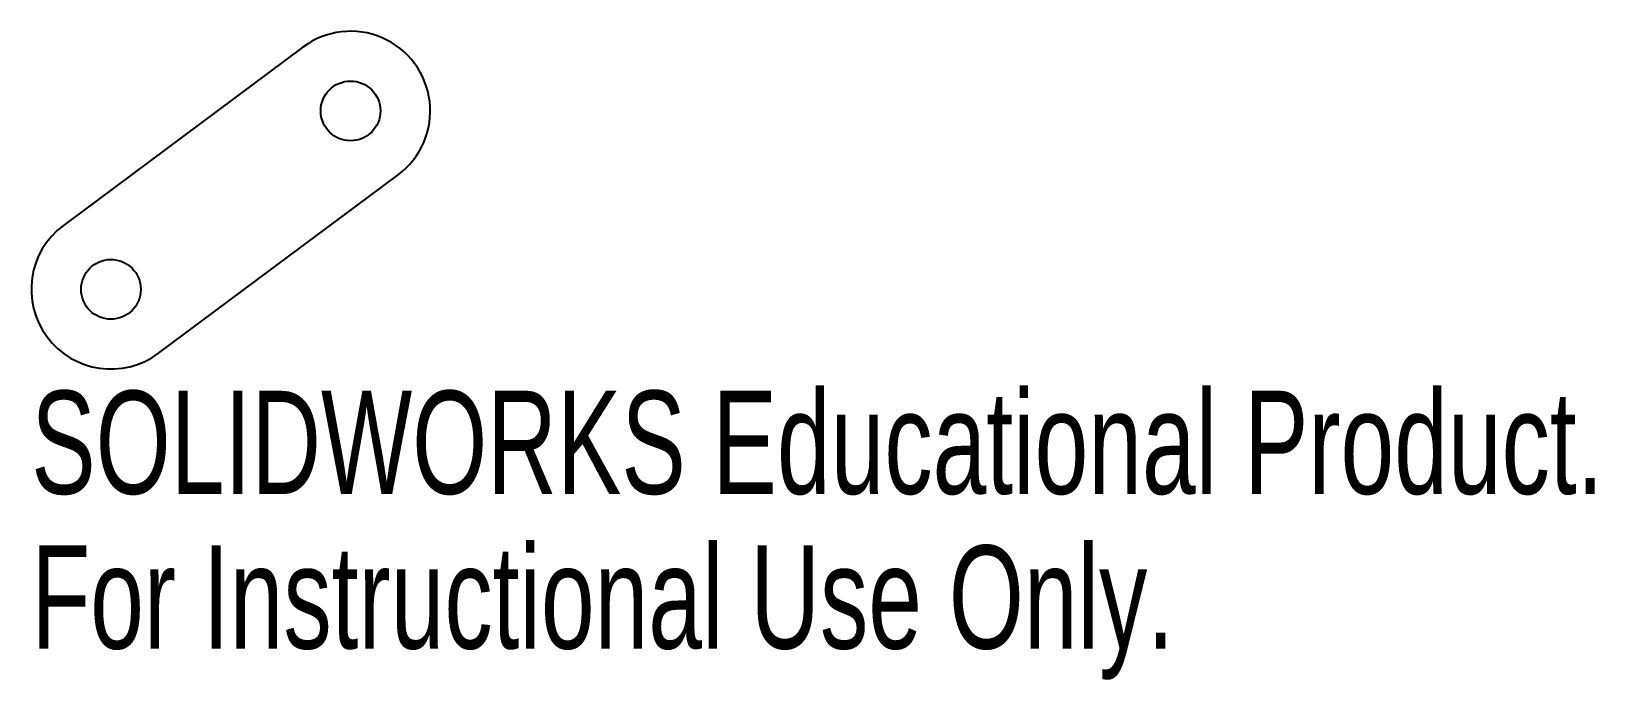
# Model space of a CAD drawing. Header units: millimetres. Extents: x -8.8 to 64.5, y -22.6 to 7.8.
import ezdxf

# ---------------------------------------------------------------- set-up
doc = ezdxf.new("R2010")
doc.units = ezdxf.units.MM
doc.styles.add('SLDTEXTSTYLE0', font='TXT', dxfattribs={"width": 0.7})

msp = doc.modelspace()

# ---------------------------------------------------------------- linework, layer by layer
at = {"color": 7, "linetype": 'Continuous', "lineweight": 25}
for p, q in [((3.964, 7.081), (-7.266, -1.279)), ((-2.807, -7.268), (8.423, 1.092))]:
    msp.add_line(p, q, dxfattribs=at)
for centre in [(6.193, 4.087), (-5.036, -4.274)]:
    msp.add_circle(centre, 1.4, dxfattribs=at)
for centre, start, end in [((6.193, 4.087), 306.66906, 126.66906), ((-5.036, -4.274), 126.66906, 306.66906)]:
    msp.add_arc(centre, 3.733, start, end, dxfattribs=at)

# ---------------------------------------------------------------- texts
at = {"color": 7, "linetype": 'Continuous', "char_height": 4.83362, "attachment_point": 1, "style": 'SLDTEXTSTYLE0'}
for s, insert in [('SOLIDWORKS Educational Product.', (-8.77, -9.027)), ('For Instructional Use Only.', (-8.77, -16.277))]:
    msp.add_mtext(s, dxfattribs=dict(at, insert=insert))

doc.saveas('drawing.dxf')
